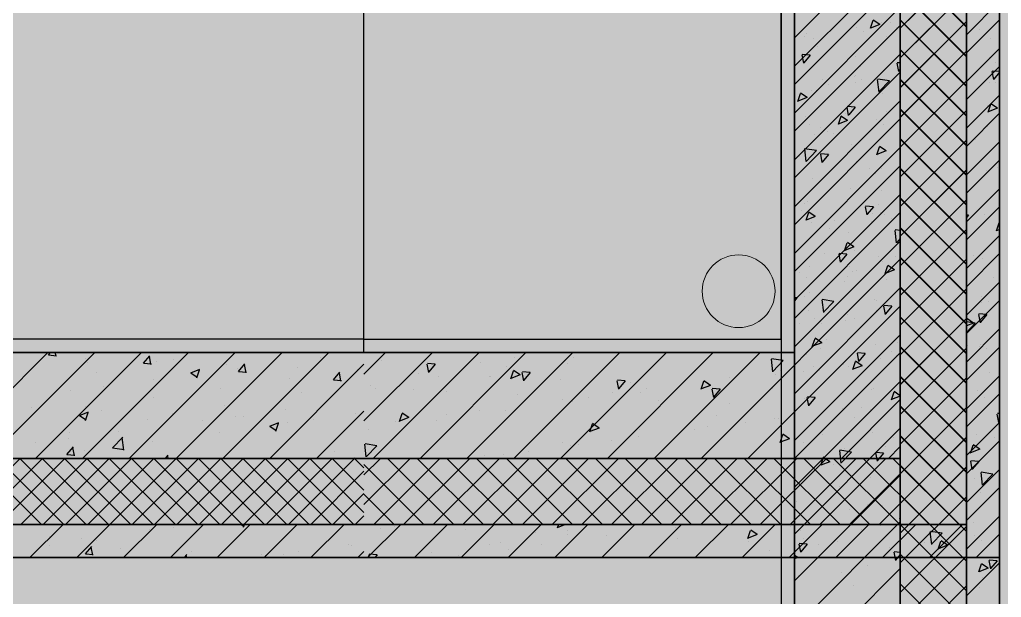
# Model space of a CAD drawing. Header units: inches. Extents: x 143994 to 247866, y 243815 to 272761.
# Drawn here: x 243538 to 245021, y 249636 to 250509 of the extents above; entities that cross this region are included whole.
import ezdxf

# ---------------------------------------------------------------- set-up
doc = ezdxf.new("R2010")
doc.units = ezdxf.units.IN
doc.header["$LTSCALE"] = 1000
doc.header["$MEASUREMENT"] = 0
doc.layers.get('DEFPOINTS').update_dxf_attribs({"color": 62})
for name, color, linetype in [('0-建筑1F', 127, 'Continuous'), ('0-建筑2F', 127, 'Continuous'), ('A-S-face(建筑粉刷线)', 136, 'Continuous'), ('A-Wall-Patn', 255, 'Continuous'), ('PUB_HATCH', 8, 'Continuous'), ('厨卫', 44, 'Continuous')]:
    doc.layers.add(name, color=color, linetype=linetype)
for name, color, linetype, lineweight in [('A-Flr-Opng', 14, 'Continuous', 9), ('A-Wall', 254, 'Continuous', 35), ('W-保温层', 8, 'Continuous', 13)]:
    doc.layers.add(name, color=color, linetype=linetype, lineweight=lineweight)

# ---------------------------------------------------------------- blocks, each defined once
blk = doc.blocks.new('144')
at = {"layer": 'A-Flr-Opng', "color": 127}
blk.add_circle((660072.7, -390057.6), 55, dxfattribs=at)
blk.add_circle((660072.7, -390057.6), 55, dxfattribs=at)
at = {"layer": 'A-S-face(建筑粉刷线)', "color": 127}
for p, q in [((660136.9, -390130.3), (660136.9, -387145.3)), ((659506.9, -390130.3), (657906.9, -390130.3)), ((659506.9, -390130.3), (660136.9, -390130.3))]:
    blk.add_line(p, q, dxfattribs=at)
at = {"layer": 'A-Wall', "color": 127}
for p, q in [((660156.9, -385330.3), (660156.9, -390150.3)), ((660316.9, -390310.3), (660316.9, -385330.3)), ((660416.9, -385330.3), (660416.9, -390410.3)), ((660466.9, -390460.3), (660466.9, -385330.3)), ((659506.9, -390150.3), (657906.9, -390150.3)), ((660156.9, -390150.3), (659506.9, -390150.3)), ((659506.9, -390310.3), (657906.9, -390310.3)), ((659506.9, -390310.3), (660316.9, -390310.3)), ((657906.9, -390410.3), (659506.9, -390410.3)), ((660416.9, -390410.3), (659506.9, -390410.3)), ((657906.9, -390460.3), (659506.9, -390460.3)), ((659506.9, -390460.3), (660466.9, -390460.3))]:
    blk.add_line(p, q, dxfattribs=at)
at = {"layer": 'PUB_HATCH', "color": 127, "linetype": 'Continuous'}
for p, q in [((660316.9, -389514.3), (660156.9, -389674.3)), ((660316.9, -389585), (660156.9, -389745)), ((660466.9, -389647.1), (660416.9, -389697.1)), ((660316.9, -389655.7), (660156.9, -389815.7)), ((660251.3, -389658.6), (660251.3, -389658.6)), ((660301.4, -389652), (660301.4, -389652)), ((660175.6, -389668.5), (660175.6, -389668.5)), ((660453.6, -389675.1), (660453.6, -389675.1)), ((660248.7, -389702.9), (660248.7, -389702.9)), ((660273.9, -389699.4), (660273.9, -389699.4)), ((660450.8, -389704.3), (660450.8, -389704.3)), ((660157.3, -389719.4), (660157.3, -389719.4)), ((660256.1, -389718), (660256.1, -389718)), ((660466.9, -389717.8), (660416.9, -389767.8)), ((660316.9, -389726.4), (660156.9, -389886.4)), ((660248.8, -389730.9), (660248.8, -389730.9)), ((660198.7, -389737.5), (660198.7, -389737.5)), ((660282, -389737.7), (660284.2, -389756.6)), ((660300.5, -389739.7), (660282.7, -389736.9)), ((660300.5, -389739.7), (660284.9, -389755.9)), ((660451.1, -389741.7), (660451.1, -389741.7)), ((660466.9, -389749.4), (660466.9, -389749.4)), ((660165.5, -389759.2), (660161.5, -389771.2)), ((660176.2, -389764.9), (660162.2, -389770.2)), ((660176.2, -389764.9), (660166.2, -389758.1)), ((660236, -389779.4), (660238.3, -389791.9)), ((660248.6, -389779.4), (660236.7, -389778.4)), ((660248.6, -389779.4), (660239, -389790.9)), ((660246.2, -389769.5), (660246.2, -389769.5)), ((660448.3, -389776.5), (660448.3, -389776.5)), ((660453, -389775.2), (660448.9, -389787.3)), ((660463.6, -389780.9), (660453.6, -389774.2)), ((660174.2, -389792.8), (660174.2, -389792.8)), ((660233.6, -389789.4), (660233.6, -389789.4)), ((660466.9, -389788.6), (660416.9, -389838.6)), ((660463.6, -389780.9), (660449.6, -389786.2)), ((660316.9, -389797.1), (660156.9, -389957.1)), ((660196.2, -389809.7), (660196.2, -389809.7)), ((660280.9, -389797.3), (660280.9, -389797.3)), ((660448.7, -389808.3), (660448.7, -389808.3)), ((660216.3, -389819.7), (660216.3, -389819.7)), ((660243.8, -389836.1), (660243.8, -389836.1)), ((660284.9, -389839.7), (660280.9, -389851.8)), ((660281.6, -389833.3), (660281.6, -389833.3)), ((660295.5, -389845.4), (660285.6, -389838.7)), ((660429.9, -389828.7), (660429.9, -389828.7)), ((660164.9, -389853.4), (660164.9, -389853.4)), ((660295.5, -389845.4), (660281.5, -389850.8)), ((660316.9, -389867.8), (660156.9, -390027.8)), ((660466.9, -389859.3), (660416.9, -389909.3)), ((660269.9, -389872), (660269.9, -389872)), ((660446.3, -389874.8), (660446.3, -389874.8)), ((660241.4, -389902.6), (660241.4, -389902.6)), ((660177.4, -389921.9), (660177.4, -389921.9)), ((660276.4, -389929.8), (660264.4, -389928.8)), ((660284.2, -389926.4), (660284.2, -389926.4)), ((660316.9, -389938.6), (660156.9, -390098.6)), ((660263.8, -389929.8), (660266.1, -389942.3)), ((660276.4, -389929.8), (660266.7, -389941.3)), ((660293, -389940.9), (660293, -389940.9)), ((660466.9, -389930), (660416.9, -389980)), ((660419.8, -389942.4), (660416.9, -389942.1)), ((660419.8, -389942.4), (660416.9, -389945.9)), ((660443.8, -389941.4), (660443.8, -389941.4)), ((660217.3, -389950.9), (660217.3, -389950.9)), ((660273.3, -389952.7), (660273.3, -389952.7)), ((660238.9, -389969.2), (660238.9, -389969.2)), ((660308.5, -389965.6), (660310.7, -389984.6)), ((660316.9, -389966), (660309.2, -389964.9)), ((660236.3, -389984.7), (660232.2, -389996.8)), ((660246.9, -389990.4), (660236.9, -389983.7)), ((660316.9, -389978.1), (660311.4, -389983.8)), ((660202.2, -390001.2), (660202.2, -390001.2)), ((660246.9, -389990.4), (660232.9, -389995.8)), ((660466.9, -390000.7), (660416.9, -390050.7)), ((660466.3, -390002.6), (660466.3, -390002.6)), ((660316.9, -390009.3), (660015.9, -390310.3)), ((660290.5, -390013.2), (660290.5, -390013.2)), ((660309, -390005.7), (660309, -390005.7)), ((660441.4, -390008), (660441.4, -390008)), ((660164.6, -390029.8), (660164.6, -390029.8)), ((660240.4, -390019.8), (660240.4, -390019.8)), ((660244.4, -390028), (660244.4, -390028)), ((660233.1, -390042.7), (660233.1, -390042.7)), ((660236.5, -390035.8), (660236.5, -390035.8)), ((660457.9, -390037), (660457.9, -390037)), ((660160.7, -390067.7), (660156.9, -390067.4)), ((660160.7, -390067.7), (660156.9, -390072.2)), ((660466.9, -390071.4), (660416.9, -390121.4)), ((660439, -390074.6), (660439, -390074.6)), ((660439.9, -390065.5), (660439.9, -390065.5)), ((660316.9, -390080), (660086.6, -390310.3)), ((660281, -390086.6), (660281, -390086.6)), ((660291.5, -390080.2), (660293.8, -390092.8)), ((660304.1, -390080.3), (660292.2, -390079.2)), ((660304.1, -390080.3), (660294.5, -390091.8)), ((660447.6, -390092.8), (660435.6, -390091.8)), ((660164.3, -390106.6), (660164.3, -390106.6)), ((660187.8, -390098.7), (660187.8, -390098.7)), ((660234.1, -390102.4), (660234.1, -390102.4)), ((660237.8, -390092.1), (660237.8, -390092.1)), ((660435, -390092.8), (660437.3, -390105.3)), ((660447.6, -390092.8), (660437.9, -390104.3)), ((660187.6, -390129.7), (660183.5, -390141.8)), ((660198.2, -390135.4), (660184.2, -390140.8)), ((660198.2, -390135.4), (660188.3, -390128.7)), ((660205.4, -390130.2), (660205.4, -390130.2)), ((660312.2, -390134.7), (660312.2, -390134.7)), ((658869.6, -390310.3), (659029.6, -390150.3)), ((658940.4, -390310.3), (659100.4, -390150.3)), ((659011.1, -390310.3), (659171.1, -390150.3)), ((659030.7, -390153.9), (659033.7, -390150.3)), ((659041.9, -390156), (659040.8, -390150.3)), ((659081.8, -390310.3), (659241.8, -390150.3)), ((659152.5, -390310.3), (659312.5, -390150.3)), ((659192.2, -390151.1), (659192.2, -390151.1)), ((659223.2, -390310.3), (659383.2, -390150.3)), ((659293.9, -390310.3), (659453.9, -390150.3)), ((659610.2, -390150.3), (659506.9, -390253.6)), ((659539.5, -390150.3), (659506.9, -390182.9)), ((659680.9, -390150.3), (659520.9, -390310.3)), ((659751.6, -390150.3), (659591.6, -390310.3)), ((659822.4, -390150.3), (659662.4, -390310.3)), ((659893.1, -390150.3), (659733.1, -390310.3)), ((659963.8, -390150.3), (659803.8, -390310.3)), ((660034.5, -390150.3), (659874.5, -390310.3)), ((660105.2, -390150.3), (659945.2, -390310.3)), ((660316.9, -390150.7), (660157.3, -390310.3)), ((660466.9, -390142.1), (660416.9, -390192.1)), ((660419, -390139.2), (660419, -390139.2)), ((660436.5, -390141.1), (660436.5, -390141.1)), ((660437.4, -390137.8), (660437.4, -390137.8)), ((659030.7, -390153.9), (659042.6, -390155)), ((659086.2, -390158.7), (659086.2, -390158.7)), ((659089.5, -390165.2), (659089.5, -390165.2)), ((659174.1, -390166.5), (659183.8, -390155)), ((659185.3, -390168.5), (659183, -390156)), ((659193, -390163.2), (659193, -390163.2)), ((659219.6, -390160.9), (659219.6, -390160.9)), ((659441.8, -390158.2), (659441.8, -390158.2)), ((659533.2, -390162.8), (659533.2, -390162.8)), ((659683.5, -390165.1), (659683.5, -390165.1)), ((659733.6, -390158.5), (659733.6, -390158.5)), ((659823.8, -390158.3), (659823.8, -390158.3)), ((660121.6, -390160.4), (660123.8, -390179.4)), ((660140.1, -390162.4), (660122.3, -390159.7)), ((660140.1, -390162.4), (660124.5, -390178.7)), ((660311.5, -390154.3), (660311.5, -390154.3)), ((659102.9, -390180.9), (659102.9, -390180.9)), ((659174.1, -390166.5), (659186.1, -390167.5)), ((659245.3, -390181), (659259.3, -390175.6)), ((659254.5, -390188.7), (659258.5, -390176.6)), ((659299.7, -390167.7), (659299.7, -390167.7)), ((659316, -390174.7), (659316, -390174.7)), ((659317.6, -390179), (659327.2, -390167.5)), ((659317.6, -390179), (659329.5, -390180.1)), ((659328.8, -390181.1), (659326.5, -390168.5)), ((659364.6, -390310.3), (659506.9, -390168)), ((659366, -390168.1), (659366, -390168.1)), ((659406.5, -390172.2), (659406.5, -390172.2)), ((659461, -390191.6), (659470.7, -390180.1)), ((659497.4, -390175.8), (659497.4, -390175.8)), ((659602, -390167.9), (659604.3, -390180.5)), ((659614.6, -390168), (659602.7, -390166.9)), ((659614.6, -390168), (659605, -390179.5)), ((659607.8, -390175), (659607.8, -390175)), ((659722.8, -390171.1), (659722.8, -390171.1)), ((659732.1, -390178.2), (659728.1, -390190.3)), ((659742.7, -390183.9), (659732.8, -390177.2)), ((659745.4, -390180.5), (659747.8, -390193)), ((659758.1, -390180.5), (659746.1, -390179.5)), ((659758.1, -390180.5), (659748.4, -390192)), ((659814.4, -390166.7), (659814.4, -390166.7)), ((660135.2, -390177.6), (660135.2, -390177.6)), ((660185.2, -390171), (660185.2, -390171)), ((660231.6, -390168.9), (660231.6, -390168.9)), ((659189.7, -390191.3), (659189.7, -390191.3)), ((659245.3, -390181), (659255.2, -390187.7)), ((659394.7, -390189.9), (659394.7, -390189.9)), ((659461, -390191.6), (659473, -390192.6)), ((659472.2, -390193.6), (659469.9, -390181.1)), ((659589.6, -390182.5), (659589.6, -390182.5)), ((659618.9, -390186.1), (659618.9, -390186.1)), ((659696.4, -390187), (659696.4, -390187)), ((659697.8, -390186.7), (659697.8, -390186.7)), ((659742.7, -390183.9), (659728.7, -390189.3)), ((659803.2, -390191.5), (659803.2, -390191.5)), ((659888.9, -390193), (659891.2, -390205.6)), ((659901.5, -390193.1), (659889.6, -390192)), ((659901.5, -390193.1), (659891.9, -390204.6)), ((660019.5, -390194.2), (660015.5, -390206.3)), ((660030.2, -390199.9), (660020.2, -390193.2)), ((660059.4, -390187.5), (660059.4, -390187.5)), ((660128.9, -390183), (660128.9, -390183)), ((659063.8, -390207.9), (659063.8, -390207.9)), ((659113.9, -390201.3), (659113.9, -390201.3)), ((659290.8, -390204.9), (659290.8, -390204.9)), ((659516.2, -390200.2), (659516.2, -390200.2)), ((659525, -390204.8), (659525, -390204.8)), ((659581.2, -390206.7), (659581.2, -390206.7)), ((659631.8, -390209.3), (659631.8, -390209.3)), ((659909.9, -390196), (659909.9, -390196)), ((659933.1, -390204.2), (659933.1, -390204.2)), ((660030.2, -390199.9), (660016.2, -390205.3)), ((660016.7, -390200.5), (660016.7, -390200.5)), ((660027.9, -390195.8), (660027.9, -390195.8)), ((660032.3, -390205.6), (660034.7, -390218.1)), ((660045, -390205.6), (660033, -390204.6)), ((660045, -390205.6), (660035.3, -390217.1)), ((660123.5, -390205), (660123.5, -390205)), ((660230.2, -390209.5), (660230.2, -390209.5)), ((660272.7, -390205.9), (660272.7, -390205.9)), ((660307, -390210.3), (660302.9, -390222.3)), ((660316.9, -390215.5), (660307.6, -390209.2)), ((660434.1, -390207.7), (660434.1, -390207.7)), ((659189.8, -390217.7), (659189.8, -390217.7)), ((659412.6, -390210.9), (659412.6, -390210.9)), ((659738.6, -390213.8), (659738.6, -390213.8)), ((659807.3, -390220.7), (659807.3, -390220.7)), ((659821.4, -390224.9), (659821.4, -390224.9)), ((659845.3, -390218.4), (659845.3, -390218.4)), ((659883, -390210.7), (659883, -390210.7)), ((659924, -390210.8), (659924, -390210.8)), ((659952.1, -390222.9), (659952.1, -390222.9)), ((660175.8, -390218.1), (660178.1, -390230.7)), ((660188.4, -390218.2), (660176.5, -390217.1)), ((660188.4, -390218.2), (660178.8, -390229.7)), ((660316.9, -390221.4), (660228, -390310.3)), ((660316.9, -390216.2), (660303.6, -390221.3)), ((660466.9, -390212.8), (660416.9, -390262.8)), ((660443.8, -390218.6), (660443.8, -390218.6)), ((659004.3, -390233.5), (659004.3, -390233.5)), ((659077.2, -390245.5), (659091.2, -390240.1)), ((659087.1, -390231.8), (659087.1, -390231.8)), ((659111, -390238), (659111, -390238)), ((659295.9, -390230.9), (659295.9, -390230.9)), ((659389.2, -390237), (659389.2, -390237)), ((659435.3, -390310.3), (659506.9, -390238.7)), ((659681, -390237.3), (659681, -390237.3)), ((659720.3, -390237.7), (659720.3, -390237.7)), ((660058.9, -390227.4), (660058.9, -390227.4)), ((660156.1, -390225.9), (660156.1, -390225.9)), ((660165.6, -390231.9), (660165.6, -390231.9)), ((660229.2, -390235.5), (660229.2, -390235.5)), ((660258.9, -390233.2), (660258.9, -390233.2)), ((660272.4, -390236.4), (660272.4, -390236.4)), ((659077.2, -390245.5), (659087.2, -390252.2)), ((659086.4, -390253.2), (659090.5, -390241.1)), ((659179.3, -390250.9), (659179.3, -390250.9)), ((659217.8, -390242.5), (659217.8, -390242.5)), ((659263.4, -390253.6), (659263.4, -390253.6)), ((659313.4, -390247), (659313.4, -390247)), ((659324.5, -390247), (659324.5, -390247)), ((659431.3, -390251.5), (659431.3, -390251.5)), ((659494.9, -390242.4), (659494.9, -390242.4)), ((659555.2, -390253.9), (659555.2, -390253.9)), ((659564.1, -390242.7), (659560, -390254.8)), ((659574.7, -390248.4), (659560.7, -390253.8)), ((659574.7, -390248.4), (659564.8, -390241.7)), ((659616.5, -390252.7), (659616.5, -390252.7)), ((659630.9, -390243.9), (659630.9, -390243.9)), ((660039.4, -390246), (660039.4, -390246)), ((660126.5, -390249.6), (660126.5, -390249.6)), ((660132.6, -390249.8), (660132.6, -390249.8)), ((660462.7, -390243.2), (660465, -390255.8)), ((660466.9, -390242.5), (660463.4, -390242.2)), ((660466.9, -390253.3), (660465.7, -390254.8)), ((659364.6, -390261.5), (659378.6, -390256.1)), ((659364.6, -390261.5), (659374.6, -390268.2)), ((659373.8, -390269.2), (659377.9, -390257.1)), ((659392.2, -390256.5), (659392.2, -390256.5)), ((659513.8, -390266.8), (659513.8, -390266.8)), ((659851.5, -390258.7), (659847.4, -390270.8)), ((659862.1, -390264.4), (659848.1, -390269.8)), ((659862.1, -390264.4), (659852.2, -390257.7)), ((659922.8, -390266), (659922.8, -390266)), ((660006.8, -390266.4), (660006.8, -390266.4)), ((660025.5, -390262.4), (660025.5, -390262.4)), ((660082.6, -390256.4), (660082.6, -390256.4)), ((660465.7, -390255.9), (660465.7, -390255.9)), ((659061.3, -390280.2), (659061.3, -390280.2)), ((659062.7, -390270.9), (659062.7, -390270.9)), ((659127.1, -390294.3), (659142.7, -390278)), ((659137, -390270.2), (659137, -390270.2)), ((659144.1, -390297.7), (659141.9, -390278.7)), ((659187.3, -390284.3), (659187.3, -390284.3)), ((659288.4, -390271.5), (659288.4, -390271.5)), ((659880.5, -390283), (659880.5, -390283)), ((659921.6, -390277.4), (659921.6, -390277.4)), ((660138.9, -390274.8), (660134.9, -390286.9)), ((660149.6, -390280.5), (660135.5, -390285.8)), ((660149.6, -390280.5), (660139.6, -390273.8)), ((660466.9, -390283.5), (660416.9, -390333.5)), ((660431.7, -390274.3), (660431.7, -390274.3)), ((660458.4, -390278.9), (660458.4, -390278.9)), ((659011.2, -390286.8), (659011.2, -390286.8)), ((659058.4, -390304.3), (659068.1, -390292.9)), ((659069.6, -390306.4), (659067.3, -390293.9)), ((659084.7, -390298.4), (659084.7, -390298.4)), ((659127.1, -390294.3), (659144.9, -390297)), ((659462.9, -390299.3), (659462.9, -390299.3)), ((659507.8, -390289), (659510, -390308)), ((659526.2, -390291.1), (659508.5, -390288.3)), ((659526.2, -390291.1), (659510.7, -390307.3)), ((659806.2, -390286), (659806.2, -390286)), ((659818.9, -390291.5), (659818.9, -390291.5)), ((659830.4, -390289.6), (659830.4, -390289.6)), ((660232.5, -390295.9), (660232.5, -390295.9)), ((660316.9, -390292.1), (660298.8, -390310.3)), ((660426.4, -390290.8), (660422.3, -390302.9)), ((660437, -390296.5), (660423, -390301.9)), ((660437, -390296.5), (660427, -390289.8)), ((659058.4, -390304.3), (659070.4, -390305.4)), ((659207.4, -390310.3), (659211.5, -390305.4)), ((659211.5, -390310.3), (659210.8, -390306.4)), ((659492.5, -390309), (659492.5, -390309)), ((659506, -390310.3), (659506.9, -390309.4)), ((659689.5, -390306), (659689.5, -390306)), ((659717.9, -390304.3), (659717.9, -390304.3)), ((659754.7, -390299.6), (659754.7, -390299.6)), ((660226.8, -390302.1), (660226.8, -390302.1)), ((660282.1, -390302.1), (660282.1, -390302.1)), ((660429.2, -390340.9), (660429.2, -390340.9)), ((660466.9, -390354.2), (660416.9, -390404.2)), ((660447, -390347.6), (660447, -390347.6)), ((659002.5, -390460.3), (659052.5, -390410.3)), ((659073.2, -390460.3), (659123.2, -390410.3)), ((659143.9, -390460.3), (659193.9, -390410.3)), ((659158.1, -390411.4), (659158.1, -390411.4)), ((659182.5, -390417.5), (659182.5, -390417.5)), ((659214.6, -390460.3), (659264.6, -390410.3)), ((659219, -390414.2), (659219, -390414.2)), ((659285.3, -390460.3), (659335.3, -390410.3)), ((659321.5, -390410.3), (659325.9, -390413.3)), ((659325.2, -390414.3), (659326.5, -390410.3)), ((659356, -390460.3), (659406, -390410.3)), ((659426.8, -390460.3), (659476.8, -390410.3)), ((659562.4, -390410.3), (659512.4, -390460.3)), ((659532.6, -390416.1), (659532.6, -390416.1)), ((659553.1, -390413.2), (659553.1, -390413.2)), ((659633.1, -390410.3), (659583.1, -390460.3)), ((659703.8, -390410.3), (659653.8, -390460.3)), ((659659.8, -390417.7), (659659.8, -390417.7)), ((659774.5, -390410.3), (659724.5, -390460.3)), ((659845.2, -390410.3), (659795.2, -390460.3)), ((659800.7, -390410.3), (659798.8, -390415.9)), ((659811.4, -390410.3), (659799.5, -390414.9)), ((659915.9, -390410.3), (659865.9, -390460.3)), ((659916.8, -390410.6), (659916.8, -390410.6)), ((659986.6, -390410.3), (659936.6, -390460.3)), ((659977.3, -390414.2), (659977.3, -390414.2)), ((660057.3, -390410.3), (660007.3, -390460.3)), ((660128, -390410.3), (660078, -390460.3)), ((660198.8, -390410.3), (660148.8, -390460.3)), ((660151.5, -390413.4), (660151.5, -390413.4)), ((660269.5, -390410.3), (660219.5, -390460.3)), ((660258.3, -390417.9), (660258.3, -390417.9)), ((660340.2, -390410.3), (660290.2, -390460.3)), ((660410.9, -390410.3), (660360.9, -390460.3)), ((660426.8, -390407.5), (660426.8, -390407.5)), ((659031.8, -390428), (659031.8, -390428)), ((659079.8, -390431.5), (659079.8, -390431.5)), ((659766.6, -390422.2), (659766.6, -390422.2)), ((659813.8, -390419.9), (659813.8, -390419.9)), ((659814.1, -390424.6), (659814.1, -390424.6)), ((659873.4, -390426.7), (659873.4, -390426.7)), ((659901.6, -390424.2), (659901.6, -390424.2)), ((659980.1, -390431.2), (659980.1, -390431.2)), ((660090.3, -390419.8), (660086.2, -390431.9)), ((660100.9, -390425.5), (660086.9, -390430.9)), ((660100.9, -390425.5), (660090.9, -390418.8)), ((660325.8, -390420.3), (660325.8, -390420.3)), ((660361.6, -390421.4), (660363.8, -390440.4)), ((660380, -390423.5), (660362.3, -390420.7)), ((660380, -390423.5), (660364.5, -390439.7)), ((660365, -390422.4), (660365, -390422.4)), ((660429, -390426.7), (660429, -390426.7)), ((660466.9, -390425), (660431.6, -390460.3)), ((659032.3, -390441.9), (659032.3, -390441.9)), ((659086.2, -390454.8), (659095.8, -390443.3)), ((659097.4, -390456.8), (659095.1, -390444.3)), ((659102.3, -390434.2), (659102.3, -390434.2)), ((659139, -390446.4), (659139, -390446.4)), ((659483.5, -390440.5), (659483.5, -390440.5)), ((659487.6, -390442.2), (659487.6, -390442.2)), ((659697.2, -390440), (659697.2, -390440)), ((659713, -390437.4), (659713, -390437.4)), ((659725.2, -390447.4), (659725.2, -390447.4)), ((659775.3, -390440.8), (659775.3, -390440.8)), ((660086.9, -390435.7), (660086.9, -390435.7)), ((660193.7, -390440.3), (660193.7, -390440.3)), ((660221.9, -390435.3), (660221.9, -390435.3)), ((660300.4, -390444.8), (660300.4, -390444.8)), ((660353.2, -390436.7), (660353.2, -390436.7)), ((660377.7, -390435.8), (660373.6, -390447.9)), ((660388.3, -390441.5), (660374.3, -390446.9)), ((660388.3, -390441.5), (660378.4, -390434.8)), ((660388.8, -390439.2), (660388.8, -390439.2)), ((659086.2, -390454.8), (659098.1, -390455.8)), ((659235.6, -390460.3), (659239.3, -390455.8)), ((659239.2, -390460.3), (659238.5, -390456.9)), ((659245.8, -390450.9), (659245.8, -390450.9)), ((659352.6, -390455.4), (659352.6, -390455.4)), ((659357.6, -390457.1), (659357.6, -390457.1)), ((659384.9, -390456.2), (659384.9, -390456.2)), ((659407.7, -390450.5), (659407.7, -390450.5)), ((659459.3, -390459.9), (659459.3, -390459.9)), ((659497.5, -390460.3), (659506.9, -390450.8)), ((659514, -390456.3), (659514.8, -390460.3)), ((659526.7, -390456.3), (659514.7, -390455.2)), ((659526.7, -390456.3), (659523.3, -390460.3)), ((659580.6, -390460), (659580.6, -390460)), ((659609.2, -390452.4), (659609.2, -390452.4)), ((659649.5, -390457.4), (659649.5, -390457.4)), ((660119.2, -390449.3), (660119.2, -390449.3)), ((660176.8, -390459.9), (660176.8, -390459.9)), ((660226.9, -390453.3), (660226.9, -390453.3)), ((660272.1, -390459.2), (660272.1, -390459.2)), ((660407.2, -390449.3), (660407.2, -390449.3))]:
    blk.add_line(p, q, dxfattribs=at)
at = {"layer": 'W-保温层', "color": 127, "linetype": 'Continuous'}
for p, q in [((660316.9, -389558.2), (660416.9, -389658.2)), ((660416.9, -389560), (660316.9, -389660)), ((660316.9, -389603.1), (660416.9, -389703.1)), ((660416.9, -389604.9), (660316.9, -389704.9)), ((660316.9, -389648), (660416.9, -389748)), ((660416.9, -389649.8), (660316.9, -389749.8)), ((660316.9, -389692.9), (660416.9, -389792.9)), ((660416.9, -389694.7), (660316.9, -389794.7)), ((660316.9, -389737.8), (660416.9, -389837.8)), ((660416.9, -389739.6), (660316.9, -389839.6)), ((660316.9, -389782.7), (660416.9, -389882.7)), ((660416.9, -389784.5), (660316.9, -389884.5)), ((660316.9, -389827.6), (660416.9, -389927.6)), ((660416.9, -389829.4), (660316.9, -389929.4)), ((660316.9, -389872.5), (660416.9, -389972.5)), ((660416.9, -389874.3), (660316.9, -389974.3)), ((660316.9, -389917.4), (660416.9, -390017.4)), ((660416.9, -389919.2), (660316.9, -390019.2)), ((660316.9, -389962.3), (660416.9, -390062.3)), ((660416.9, -389964.1), (660316.9, -390064.1)), ((660316.9, -390007.2), (660416.9, -390107.2)), ((660416.9, -390009), (660316.9, -390109)), ((660316.9, -390052.1), (660416.9, -390152.1)), ((660416.9, -390053.9), (660316.9, -390153.9)), ((660316.9, -390097), (660416.9, -390197)), ((660416.9, -390098.8), (660316.9, -390198.8)), ((660316.9, -390141.9), (660416.9, -390241.9)), ((660416.9, -390143.7), (660316.9, -390243.7)), ((660316.9, -390186.8), (660416.9, -390286.8)), ((660416.9, -390188.6), (660316.9, -390288.6)), ((660416.9, -390233.5), (660240.1, -390410.3)), ((660316.9, -390231.7), (660416.9, -390331.7)), ((660416.9, -390278.4), (660285, -390410.3)), ((660316.9, -390276.6), (660416.9, -390376.6)), ((658887.6, -390410.3), (658987.6, -390310.3)), ((658920.1, -390310.3), (659020.1, -390410.3)), ((658921.3, -390410.3), (659021.3, -390310.3)), ((658953.8, -390310.3), (659053.8, -390410.3)), ((658955, -390410.3), (659055, -390310.3)), ((658987.5, -390310.3), (659087.5, -390410.3)), ((658988.7, -390410.3), (659088.7, -390310.3)), ((659021.2, -390310.3), (659121.2, -390410.3)), ((659022.3, -390410.3), (659122.3, -390310.3)), ((659054.8, -390310.3), (659154.8, -390410.3)), ((659056, -390410.3), (659156, -390310.3)), ((659088.5, -390310.3), (659188.5, -390410.3)), ((659089.7, -390410.3), (659189.7, -390310.3)), ((659122.2, -390310.3), (659222.2, -390410.3)), ((659123.4, -390410.3), (659223.4, -390310.3)), ((659155.9, -390310.3), (659255.9, -390410.3)), ((659157.1, -390410.3), (659257.1, -390310.3)), ((659189.5, -390310.3), (659289.5, -390410.3)), ((659190.7, -390410.3), (659290.7, -390310.3)), ((659223.2, -390310.3), (659323.2, -390410.3)), ((659224.4, -390410.3), (659324.4, -390310.3)), ((659256.9, -390310.3), (659356.9, -390410.3)), ((659258.1, -390410.3), (659358.1, -390310.3)), ((659290.6, -390310.3), (659390.6, -390410.3)), ((659291.8, -390410.3), (659391.8, -390310.3)), ((659324.2, -390310.3), (659424.2, -390410.3)), ((659325.4, -390410.3), (659425.4, -390310.3)), ((659357.9, -390310.3), (659457.9, -390410.3)), ((659359.1, -390410.3), (659459.1, -390310.3)), ((659391.6, -390310.3), (659491.6, -390410.3)), ((659392.8, -390410.3), (659492.8, -390310.3)), ((659425.3, -390310.3), (659506.9, -390391.9)), ((659458.9, -390310.3), (659506.9, -390358.3)), ((659492.6, -390310.3), (659506.9, -390324.6)), ((659576.8, -390310.3), (659506.9, -390380.2)), ((659531.9, -390310.3), (659506.9, -390335.3)), ((659621.7, -390310.3), (659521.7, -390410.3)), ((659542.4, -390310.3), (659642.4, -390410.3)), ((659666.6, -390310.3), (659566.6, -390410.3)), ((659587.3, -390310.3), (659687.3, -390410.3)), ((659711.5, -390310.3), (659611.5, -390410.3)), ((659632.2, -390310.3), (659732.2, -390410.3)), ((659756.4, -390310.3), (659656.4, -390410.3)), ((659677.1, -390310.3), (659777.1, -390410.3)), ((659801.3, -390310.3), (659701.3, -390410.3)), ((659722, -390310.3), (659822, -390410.3)), ((659846.2, -390310.3), (659746.2, -390410.3)), ((659766.9, -390310.3), (659866.9, -390410.3)), ((659891.1, -390310.3), (659791.1, -390410.3)), ((659811.8, -390310.3), (659911.8, -390410.3)), ((659936, -390310.3), (659836, -390410.3)), ((659856.7, -390310.3), (659956.7, -390410.3)), ((659980.9, -390310.3), (659880.9, -390410.3)), ((659901.6, -390310.3), (660001.6, -390410.3)), ((660025.8, -390310.3), (659925.8, -390410.3)), ((659946.5, -390310.3), (660046.5, -390410.3)), ((660070.7, -390310.3), (659970.7, -390410.3)), ((659991.4, -390310.3), (660091.4, -390410.3)), ((660115.6, -390310.3), (660015.6, -390410.3)), ((660036.3, -390310.3), (660136.3, -390410.3)), ((660160.5, -390310.3), (660060.5, -390410.3)), ((660081.2, -390310.3), (660181.2, -390410.3)), ((660205.4, -390310.3), (660105.4, -390410.3)), ((660126.1, -390310.3), (660226.1, -390410.3)), ((660250.3, -390310.3), (660150.3, -390410.3)), ((660171, -390310.3), (660271, -390410.3)), ((660295.2, -390310.3), (660195.2, -390410.3)), ((660215.9, -390310.3), (660315.9, -390410.3)), ((660260.8, -390310.3), (660360.8, -390410.3)), ((660305.7, -390310.3), (660405.7, -390410.3)), ((659506.9, -390319.7), (659597.5, -390410.3)), ((660416.9, -390323.3), (660329.9, -390410.3)), ((659426.5, -390410.3), (659506.9, -390329.8)), ((659460.1, -390410.3), (659506.9, -390363.5)), ((659506.9, -390364.6), (659552.6, -390410.3)), ((660416.9, -390368.2), (660374.8, -390410.3)), ((659493.8, -390410.3), (659506.9, -390397.2)), ((659506.9, -390409.5), (659507.7, -390410.3))]:
    blk.add_line(p, q, dxfattribs=at)
at = {"layer": '厨卫', "color": 127}
blk.add_line((659506.9, -390150.3), (659506.9, -387145.3), dxfattribs=at)
blk = doc.blocks.new('1442323')
at = {"layer": 'A-S-face(建筑粉刷线)', "color": 127}
blk.add_line((702186.9, -388869.3), (702186.9, -391019.3), dxfattribs=at)
at = {"layer": 'A-Wall', "color": 127}
for p, q in [((702206.9, -388869.3), (702206.9, -391039.3)), ((702366.9, -391199.3), (702366.9, -388869.3)), ((702466.9, -388869.3), (702466.9, -391299.3)), ((702516.9, -391349.3), (702516.9, -388869.3))]:
    blk.add_line(p, q, dxfattribs=at)
at = {"layer": 'PUB_HATCH', "color": 127, "linetype": 'Continuous'}
for p, q in [((702366.9, -389646.6), (702206.9, -389806.6)), ((702366.9, -389717.4), (702206.9, -389877.4)), ((702516.9, -389708.8), (702466.9, -389758.8)), ((702272.4, -389742.1), (702272.4, -389742.1)), ((702325.5, -389737.5), (702321.5, -389749.6)), ((702335.8, -389743.6), (702321.8, -389749)), ((702335.8, -389743.6), (702325.9, -389736.9)), ((702338.8, -389741.1), (702338.8, -389741.1)), ((702361.6, -389748), (702361.6, -389748)), ((702222.1, -389761.1), (702222.1, -389761.1)), ((702235.8, -389764.6), (702235.8, -389764.6)), ((702311.5, -389754.6), (702311.5, -389754.6)), ((702346.1, -389761.7), (702346.1, -389761.7)), ((702485.9, -389751.1), (702485.9, -389751.1)), ((702242.2, -389776.7), (702242.2, -389776.7)), ((702516.9, -389779.5), (702466.9, -389829.5)), ((702366.9, -389788.1), (702206.9, -389948.1)), ((702218.4, -389789.1), (702220.7, -389801.6)), ((702230.7, -389789.6), (702218.8, -389788.6)), ((702230.7, -389789.6), (702221.1, -389801.1)), ((702361.8, -389801.7), (702364.1, -389814.2)), ((702366.9, -389801.5), (702362.2, -389801.1)), ((702511, -389800.3), (702511, -389800.3)), ((702297.2, -389821.4), (702297.2, -389821.4)), ((702366.9, -389810.8), (702364.5, -389813.6)), ((702505.3, -389814.2), (702507.6, -389826.7)), ((702516.9, -389814.6), (702505.7, -389813.7)), ((702516.9, -389815.5), (702508, -389826.2)), ((702258.9, -389833.5), (702258.9, -389833.5)), ((702298.5, -389831.1), (702298.5, -389831.1)), ((702309, -389826.9), (702309, -389826.9)), ((702343.7, -389828.3), (702343.7, -389828.3)), ((702510.7, -389830.5), (702510.7, -389830.5)), ((702232.6, -389843.8), (702232.6, -389843.8)), ((702239.8, -389843.3), (702239.8, -389843.3)), ((702339.4, -389848.3), (702339.4, -389848.3)), ((702516.9, -389850.2), (702466.9, -389900.2)), ((702366.9, -389858.8), (702206.9, -390018.8)), ((702276.9, -389882.5), (702272.8, -389894.6)), ((702287.2, -389888.7), (702277.2, -389882)), ((702346.4, -389875), (702346.4, -389875)), ((702508.5, -389872.6), (702508.5, -389872.6)), ((702229.8, -389895), (702229.8, -389895)), ((702287.2, -389888.7), (702273.2, -389894)), ((702341.2, -389894.8), (702341.2, -389894.8)), ((702237.4, -389909.8), (702237.4, -389909.8)), ((702256.4, -389905.8), (702256.4, -389905.8)), ((702516.9, -389920.9), (702466.9, -389970.9)), ((702366.9, -389929.5), (702206.9, -390089.5)), ((702222, -389931.6), (702224.2, -389950.6)), ((702240.2, -389934), (702222.4, -389931.3)), ((702240.2, -389934), (702224.6, -389950.3)), ((702246.1, -389939.6), (702248.4, -389952.1)), ((702258.5, -389940), (702246.5, -389939)), ((702258.5, -389940), (702248.8, -389951.5)), ((702300.4, -389950.5), (702300.4, -389950.5)), ((702330.1, -389968), (702330.1, -389968)), ((702338.8, -389961.4), (702338.8, -389961.4)), ((702513.9, -389959.5), (702513.9, -389959.5)), ((702234.9, -389976.4), (702234.9, -389976.4)), ((702366.9, -390000.2), (702206.9, -390160.2)), ((702338.2, -389994.3), (702338.2, -389994.3)), ((702516.9, -389991.6), (702466.9, -390041.6)), ((702221.5, -390014.4), (702221.5, -390014.4)), ((702218.4, -390025.3), (702218.4, -390025.3)), ((702228.2, -390027.5), (702224.1, -390039.6)), ((702238.5, -390033.7), (702228.6, -390027)), ((702325.2, -390029.8), (702325.2, -390029.8)), ((702336.4, -390028), (702336.4, -390028)), ((702238.5, -390033.7), (702224.5, -390039.1)), ((702232.5, -390043), (702232.5, -390043)), ((702277.4, -390046.9), (702277.4, -390046.9)), ((702353.2, -390036.9), (702353.2, -390036.9)), ((702515.6, -390043.6), (702511.6, -390055.6)), ((702516.9, -390043.6), (702516, -390043)), ((702260.6, -390052.2), (702260.6, -390052.2)), ((702516.9, -390062.3), (702466.9, -390112.3)), ((702474.1, -390061.2), (702474.1, -390061.2)), ((702516.9, -390053.2), (702511.9, -390055.1)), ((702366.9, -390070.9), (702206.9, -390230.9)), ((702273.9, -390090), (702276.2, -390102.5)), ((702286.2, -390090.5), (702274.3, -390089.4)), ((702286.2, -390090.5), (702276.6, -390102)), ((702297.9, -390084.3), (702297.9, -390084.3)), ((702333.9, -390094.6), (702333.9, -390094.6)), ((702476.9, -390092.6), (702476.9, -390092.6)), ((702230.1, -390109.6), (702230.1, -390109.6)), ((702300.6, -390115.8), (702300.6, -390115.8)), ((702347.6, -390108.1), (702343.5, -390120.1)), ((702357.9, -390114.2), (702343.9, -390119.6)), ((702357.9, -390114.2), (702348, -390107.5)), ((702350.6, -390109.2), (702350.6, -390109.2)), ((702224.8, -390125.8), (702224.8, -390125.8)), ((702345.8, -390128.3), (702345.8, -390128.3)), ((702516.9, -390133), (702466.9, -390183)), ((702366.9, -390141.6), (702206.9, -390301.6)), ((702229.2, -390148.3), (702229.2, -390148.3)), ((702221.7, -390154.4), (702221.7, -390154.4)), ((702248.5, -390159.6), (702250.7, -390178.6)), ((702266.7, -390161.9), (702248.9, -390159.2)), ((702266.7, -390161.9), (702251.1, -390178.2)), ((702328.4, -390158.9), (702328.4, -390158.9)), ((702331.5, -390161.1), (702331.5, -390161.1)), ((702500.1, -390161.5), (702500.1, -390161.5)), ((702227.6, -390176.1), (702227.6, -390176.1)), ((702248, -390194.7), (702248, -390194.7)), ((702298, -390188.1), (702298, -390188.1)), ((702467, -390188.6), (702466.9, -390188.7)), ((702480.1, -390195), (702466.9, -390193)), ((702477.3, -390194.7), (702466.9, -390198.7)), ((702480.1, -390195), (702466.9, -390208.8)), ((702477.3, -390194.7), (702467.3, -390188)), ((702516.9, -390203.7), (702466.9, -390253.7)), ((702366.9, -390212.3), (702206.9, -390372.3)), ((702246.5, -390233.7), (702246.5, -390233.7)), ((702314, -390240.9), (702302, -390239.9)), ((702329.1, -390227.7), (702329.1, -390227.7)), ((702353.2, -390238.2), (702353.2, -390238.2)), ((702497.5, -390233.8), (702497.5, -390233.8)), ((702225.2, -390242.7), (702225.2, -390242.7)), ((702298.9, -390253.1), (702294.9, -390265.2)), ((702309.2, -390259.3), (702299.3, -390252.5)), ((702301.6, -390240.4), (702303.9, -390253)), ((702314, -390240.9), (702304.3, -390252.4)), ((702337.6, -390247.6), (702337.6, -390247.6)), ((702220.9, -390267.6), (702220.9, -390267.6)), ((702245.4, -390267), (702245.4, -390267)), ((702288.6, -390260.5), (702288.6, -390260.5)), ((702309.2, -390259.3), (702295.2, -390264.6)), ((702502.2, -390269.6), (702502.2, -390269.6)), ((702366.9, -390283), (702206.9, -390443)), ((702516.9, -390274.5), (702466.9, -390324.5)), ((702326.7, -390294.3), (702326.7, -390294.3)), ((702222.8, -390309.3), (702222.8, -390309.3)), ((702297.3, -390337.6), (702297.3, -390337.6)), ((702319.1, -390329.3), (702319.1, -390329.3)), ((702366.9, -390353.7), (702206.9, -390513.7)), ((702516.9, -390345.2), (702466.9, -390395.2)), ((702249.7, -390362.7), (702249.7, -390362.7)), ((702324.2, -390360.9), (702324.2, -390360.9)), ((702356.5, -390367.2), (702356.5, -390367.2)), ((702220.3, -390375.9), (702220.3, -390375.9)), ((702275, -390387.5), (702277.2, -390406.5)), ((702293.2, -390389.9), (702275.4, -390387.1)), ((702345.2, -390381.5), (702345.2, -390381.5)), ((702228.6, -390401.5), (702228.6, -390401.5)), ((702250.2, -390398.1), (702246.2, -390410.2)), ((702260.6, -390404.3), (702250.6, -390397.6)), ((702293.2, -390389.9), (702277.6, -390406.1)), ((702329.4, -390390.9), (702331.7, -390403.4)), ((702341.7, -390391.4), (702329.8, -390390.3)), ((702341.7, -390391.4), (702332.1, -390402.9)), ((702342.2, -390398.2), (702342.2, -390398.2)), ((702485.2, -390403.9), (702473.2, -390402.9)), ((702260.6, -390404.3), (702246.6, -390409.7)), ((702266.5, -390408.1), (702266.5, -390408.1)), ((702516.9, -390415.9), (702466.9, -390465.9)), ((702472.8, -390403.4), (702475.1, -390416)), ((702485.2, -390403.9), (702475.5, -390415.4)), ((702366.9, -390424.5), (702206.9, -390584.5)), ((702321.8, -390427.5), (702321.8, -390427.5)), ((702488.5, -390420.6), (702490.7, -390439.6)), ((702506.6, -390423), (702488.8, -390420.2)), ((702506.6, -390423), (702491.1, -390439.2)), ((702217.9, -390442.5), (702217.9, -390442.5)), ((702274.5, -390442), (702274.5, -390442)), ((702488, -390451.1), (702488, -390451.1)), ((702209.9, -390464.4), (702209.9, -390464.4)), ((702289.6, -390477), (702289.6, -390477)), ((702316.7, -390468.9), (702316.7, -390468.9)), ((702339.7, -390470.5), (702339.7, -390470.5)), ((702213.9, -390487), (702213.9, -390487)), ((702366.9, -390486.7), (702365.6, -390490.7)), ((702366.9, -390489.8), (702365.9, -390490.2)), ((702516.9, -390486.6), (702466.9, -390536.6)), ((702366.9, -390495.2), (702206.9, -390655.2)), ((702319.4, -390494), (702319.4, -390494)), ((702337, -390500.8), (702337, -390500.8)), ((702215.5, -390509), (702215.5, -390509)), ((702220.4, -390520.9), (702220.4, -390520.9)), ((702213.7, -390528.8), (702216, -390541.3)), ((702226, -390529.2), (702214.1, -390528.2)), ((702226, -390529.2), (702216.4, -390540.7)), ((702489.1, -390522.7), (702489.1, -390522.7)), ((702211.9, -390549.3), (702206.9, -390545.9)), ((702211.9, -390549.3), (702206.9, -390551.2)), ((702287.1, -390549.3), (702287.1, -390549.3)), ((702357.1, -390541.3), (702359.4, -390553.8)), ((702366.9, -390541.6), (702357.5, -390540.8)), ((702366.9, -390544.8), (702359.8, -390553.3)), ((702366.9, -390565.9), (702206.9, -390725.9)), ((702237, -390555.9), (702237, -390555.9)), ((702316.9, -390560.6), (702316.9, -390560.6)), ((702516.9, -390557.3), (702466.9, -390607.3)), ((702489, -390559.2), (702485, -390571.3)), ((702499.3, -390565.3), (702485.3, -390570.7)), ((702499.3, -390565.3), (702489.4, -390558.6)), ((702500.6, -390553.9), (702502.9, -390566.4)), ((702512.9, -390554.4), (702501, -390553.3)), ((702512.9, -390554.4), (702503.3, -390565.8)), ((702213, -390575.6), (702213, -390575.6)), ((702277.7, -390571.1), (702277.7, -390571.1)), ((702491.3, -390580.1), (702491.3, -390580.1)), ((702296.7, -390590.9), (702296.7, -390590.9)), ((702486.6, -390595), (702486.6, -390595))]:
    blk.add_line(p, q, dxfattribs=at)
at = {"layer": 'W-保温层', "color": 127}
for p, q in [((702366.9, -391199.3), (702366.9, -388919.3)), ((702466.9, -388919.3), (702466.9, -391299.3))]:
    blk.add_line(p, q, dxfattribs=at)
at = {"layer": 'W-保温层', "color": 127, "linetype": 'Continuous'}
for p, q in [((702466.9, -389746.3), (702366.9, -389646.3)), ((702366.9, -389749.1), (702466.9, -389649.1)), ((702466.9, -389791.2), (702366.9, -389691.2)), ((702366.9, -389794), (702466.9, -389694)), ((702466.9, -389836.1), (702366.9, -389736.1)), ((702366.9, -389838.9), (702466.9, -389738.9)), ((702466.9, -389881), (702366.9, -389781)), ((702366.9, -389883.8), (702466.9, -389783.8)), ((702466.9, -389925.9), (702366.9, -389825.9)), ((702366.9, -389928.7), (702466.9, -389828.7)), ((702466.9, -389970.8), (702366.9, -389870.8)), ((702366.9, -389973.6), (702466.9, -389873.6)), ((702466.9, -390015.7), (702366.9, -389915.7)), ((702366.9, -390018.5), (702466.9, -389918.5)), ((702466.9, -390060.6), (702366.9, -389960.6)), ((702366.9, -390063.4), (702466.9, -389963.4)), ((702466.9, -390105.5), (702366.9, -390005.5)), ((702366.9, -390108.3), (702466.9, -390008.3)), ((702466.9, -390150.4), (702366.9, -390050.4)), ((702366.9, -390153.2), (702466.9, -390053.2)), ((702466.9, -390195.3), (702366.9, -390095.3)), ((702366.9, -390198.1), (702466.9, -390098.1)), ((702466.9, -390240.2), (702366.9, -390140.2)), ((702366.9, -390243), (702466.9, -390143)), ((702466.9, -390285.1), (702366.9, -390185.1)), ((702366.9, -390287.9), (702466.9, -390187.9)), ((702466.9, -390330), (702366.9, -390230)), ((702366.9, -390332.8), (702466.9, -390232.8)), ((702466.9, -390374.9), (702366.9, -390274.9)), ((702366.9, -390377.7), (702466.9, -390277.7)), ((702466.9, -390419.8), (702366.9, -390319.8)), ((702366.9, -390422.6), (702466.9, -390322.6)), ((702466.9, -390464.7), (702366.9, -390364.7)), ((702366.9, -390467.5), (702466.9, -390367.5)), ((702466.9, -390509.6), (702366.9, -390409.6)), ((702366.9, -390512.4), (702466.9, -390412.4)), ((702466.9, -390554.5), (702366.9, -390454.5)), ((702366.9, -390557.3), (702466.9, -390457.3)), ((702466.9, -390599.4), (702366.9, -390499.4)), ((702366.9, -390602.2), (702466.9, -390502.2)), ((702466.9, -390644.3), (702366.9, -390544.3)), ((702366.9, -390647.1), (702466.9, -390547.1)), ((702466.9, -390689.2), (702366.9, -390589.2)), ((702366.9, -390692), (702466.9, -390592))]:
    blk.add_line(p, q, dxfattribs=at)

msp = doc.modelspace()

# ---------------------------------------------------------------- hatches: boundary and pattern name
at = {"layer": 'DEFPOINTS'}
h = msp.add_hatch(dxfattribs=at)
h.set_pattern_fill('ANSI31', color=250)
h.set_pattern_definition([(45, (0, 0), (-1.122532015, 1.122532015), [])])
h.paths.add_polyline_path([(247866.03, 243814.78), (223286.02, 243814.78), (223286.02, 270814.78), (247866.03, 270814.78)])

# ---------------------------------------------------------------- linework, layer by layer
at = {"layer": 'A-Wall-Patn'}
for p, q in [((245018.2, 248896.1), (245018.2, 258256.1)), ((244708.2, 249206.1), (244708.2, 257946.1))]:
    msp.add_line(p, q, dxfattribs=at)

# ---------------------------------------------------------------- block references
at = {"layer": '0-建筑1F'}
msp.add_blockref('144', (-415448.72, 640156.38), dxfattribs=at)
at = {"layer": '0-建筑2F'}
msp.add_blockref('1442323', (-457498.72, 640245.41), dxfattribs=at)

doc.saveas('drawing.dxf')
